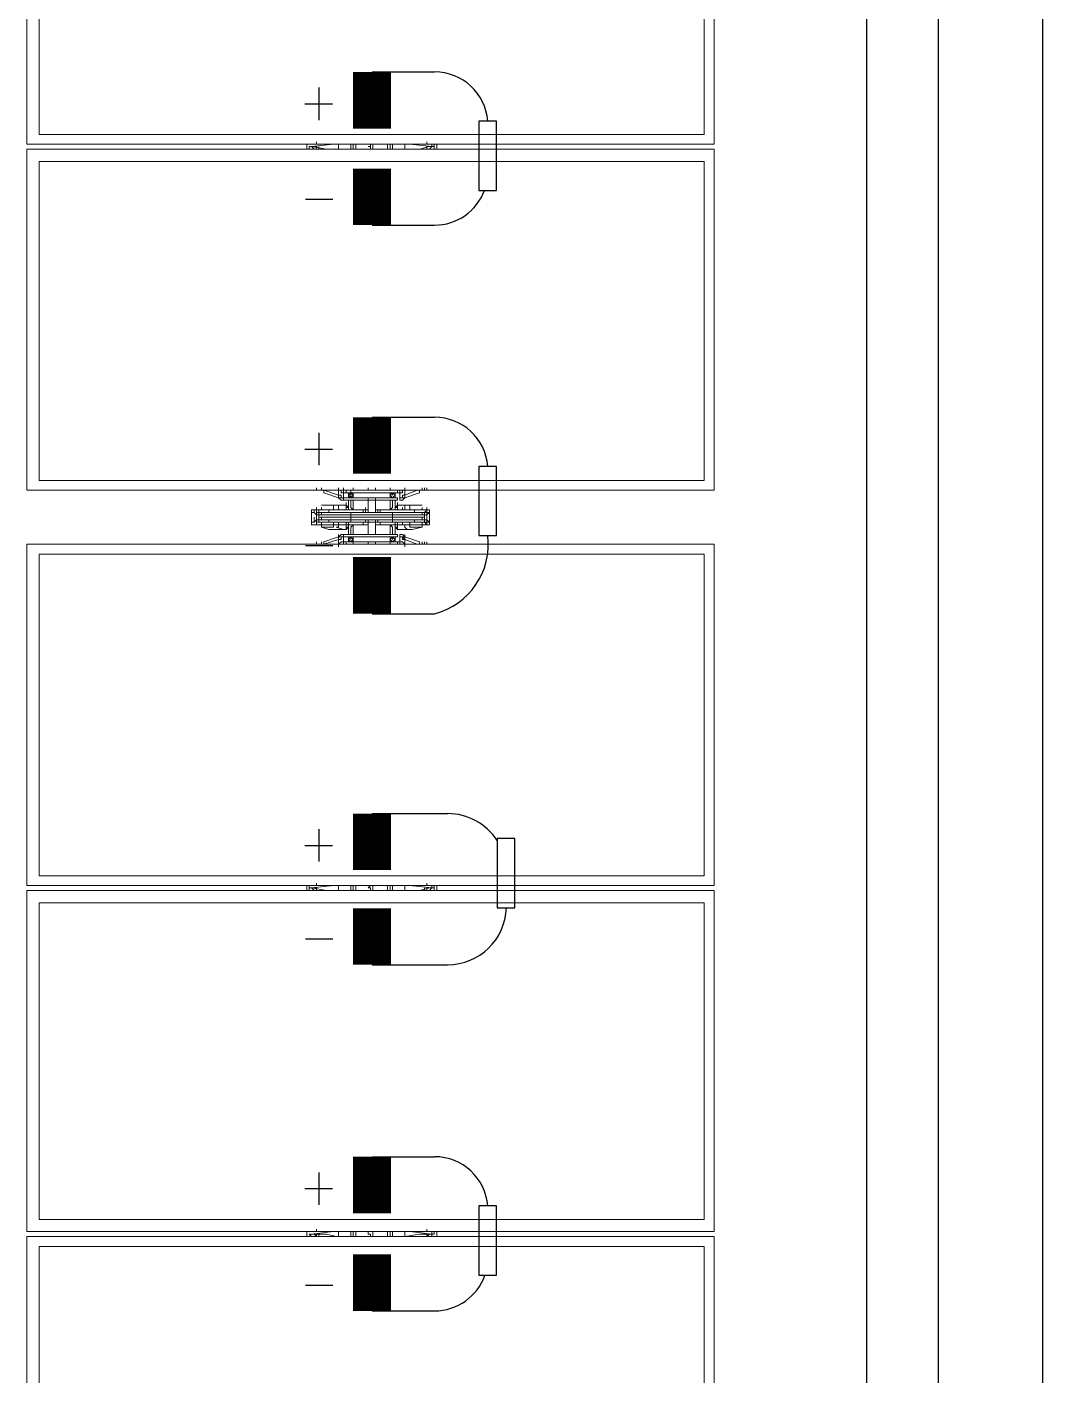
# Model space of a CAD drawing. Header units: feet. Extents: x -5.1 to 70.3, y -33 to 8.
# Drawn here: x 24.056 to 24.986, y -16.597 to -15.363 of the extents above; entities that cross this region are included whole.
import ezdxf
from ezdxf.lldxf.tags import DXFTag

# ---------------------------------------------------------------- set-up
doc = ezdxf.new("R2010")
doc.units = ezdxf.units.FT
doc.header["$MEASUREMENT"] = 0
doc.linetypes.add('HIDDEN', pattern=[0.375, 0.25, -0.125])
for name, color, linetype in [('E-DC HARNESS-NEG', 170, 'DC HARNESS CABLE'), ('E-DC HARNESS-POS', 10, 'DC HARNESS CABLE'), ('E-HARN-COMP', 8, 'Continuous'), ('E-TRNK-CABL-NEG', 170, 'HIDDEN'), ('E-TRUNK-CABLE-POS', 10, 'HIDDEN'), ('PDF5_Geometry', 7, 'Continuous'), ('Polarity-Text', 7, 'Continuous')]:
    doc.layers.add(name, color=color, linetype=linetype)
tags = doc.linetypes.add('DC HARNESS CABLE', pattern='A,0.5,-0.2,["DH",Standard,S=0.1,R=0,X=-0.1,Y=-0.05],-0.2', length=0.9).pattern_tags.tags
tags[6] = DXFTag(74, 10)

msp = doc.modelspace()

# ---------------------------------------------------------------- linework, layer by layer
at = {"layer": 'E-DC HARNESS-NEG', "ltscale": 0.5}
msp.add_lwpolyline([(24.8908, -18.4048), (24.8905, -13.3714), (24.9071, -13.3714)], dxfattribs=at)
at = {"layer": 'E-DC HARNESS-POS', "ltscale": 0.5}
for points in [[(24.8251, -18.2681), (24.8251, -13.2864), (24.9659, -13.2864)], [(24.9856, -26.6629), (24.9863, -13.3068)]]:
    msp.add_lwpolyline(points, dxfattribs=at)
at = {"layer": 'E-HARN-COMP', "const_width": 0.0347}
for points in [[(24.3723, -15.4562), (24.3723, -15.4044)], [(24.3723, -15.5445), (24.3723, -15.4928)], [(24.3723, -15.772), (24.3723, -15.7203)], [(24.3723, -15.9), (24.3723, -15.8482)], [(24.3723, -16.1346), (24.3723, -16.0829)], [(24.3723, -16.2211), (24.3723, -16.1694)], [(24.3723, -16.4486), (24.3723, -16.3968)], [(24.3723, -16.5378), (24.3723, -16.486)]]:
    msp.add_lwpolyline(points, dxfattribs=at)
at = {"layer": 'E-HARN-COMP'}
for points in [[(24.4862, -15.481), (24.4862, -15.4493), (24.4701, -15.4493), (24.4701, -15.481)], [(24.4701, -15.481), (24.4701, -15.5127), (24.4862, -15.5127), (24.4862, -15.481)], [(24.4862, -15.7969), (24.4862, -15.7652), (24.4701, -15.7652), (24.4701, -15.7969)], [(24.4701, -15.7969), (24.4701, -15.8286), (24.4862, -15.8286), (24.4862, -15.7969)], [(24.5028, -16.1375), (24.5028, -16.1058), (24.4867, -16.1058), (24.4867, -16.1375)], [(24.4867, -16.1375), (24.4867, -16.1692), (24.5028, -16.1692), (24.5028, -16.1375)], [(24.4862, -16.4735), (24.4862, -16.4418), (24.4701, -16.4418), (24.4701, -16.4735)], [(24.4701, -16.4735), (24.4701, -16.5052), (24.4862, -16.5052), (24.4862, -16.4735)]]:
    msp.add_lwpolyline(points, dxfattribs=at)
at = {"layer": 'E-TRNK-CABL-NEG', "ltscale": 0.1}
for points in [[(24.3723, -15.5445), (24.4295, -15.5445, 0.313589), (24.4752, -15.5127, 0.313589)], [(24.3723, -15.9), (24.4295, -15.9, 0.376251), (24.4781, -15.8286, 0.318532)], [(24.3723, -16.2211), (24.4414, -16.2211, 0.404462), (24.4952, -16.1692)], [(24.3723, -16.5378), (24.4295, -16.5378, 0.318365), (24.4755, -16.5052, 0.318365)]]:
    msp.add_lwpolyline(points, format="xyb", dxfattribs=at)
at = {"layer": 'E-TRUNK-CABLE-POS', "ltscale": 0.1}
for points in [[(24.3723, -15.4044), (24.4295, -15.4044, -0.391396), (24.4781, -15.4493, -0.391396)], [(24.3723, -15.7203), (24.4295, -15.7203, -0.391396), (24.4781, -15.7652, -0.391396)], [(24.3723, -16.0829), (24.4414, -16.0829, -0.255438), (24.4867, -16.1076, -0.255438)], [(24.3723, -16.3968), (24.4295, -16.3968, -0.391396), (24.4781, -16.4418, -0.391396)]]:
    msp.add_lwpolyline(points, format="xyb", dxfattribs=at)
at = {"layer": 'PDF5_Geometry', "lineweight": 5}
for points in [[(24.0564, -15.1605), (24.6852, -15.1605), (24.6852, -15.4705), (24.0564, -15.4705)], [(24.0676, -15.1695), (24.0676, -15.4615), (24.6762, -15.4615), (24.6762, -15.1695)], [(24.6852, -15.7871), (24.6852, -15.4749), (24.0564, -15.4749), (24.0564, -15.7871)], [(24.3686, -15.4727), (24.3708, -15.4727), (24.3708, -15.4749), (24.3731, -15.4749), (24.3731, -15.4727), (24.3731, -15.4705), (24.3708, -15.4705), (24.3708, -15.4727)], [(24.6762, -15.4862), (24.0676, -15.4862), (24.0676, -15.7781), (24.6762, -15.7781)], [(24.3978, -15.7894), (24.3978, -15.7939), (24.3978, -15.7961), (24.4, -15.7961), (24.4023, -15.7939), (24.4023, -15.7916), (24.4, -15.7916), (24.4, -15.7939), (24.3978, -15.7939), (24.4, -15.7939), (24.4, -15.7916), (24.4, -15.7939), (24.4023, -15.7939), (24.4, -15.7961), (24.3978, -15.7961), (24.3978, -15.7939), (24.3978, -15.7871), (24.3955, -15.7871), (24.3978, -15.7871), (24.3978, -15.7894), (24.4, -15.7894), (24.4, -15.7871), (24.4023, -15.7871), (24.4023, -15.7916), (24.4023, -15.7939), (24.4157, -15.7894), (24.4023, -15.7939), (24.4023, -15.7916), (24.4023, -15.7871), (24.4, -15.7871), (24.4, -15.7894), (24.3978, -15.7894), (24.3955, -15.7894), (24.3955, -15.7871), (24.3484, -15.7871), (24.3461, -15.7871), (24.3484, -15.7871), (24.3484, -15.7894), (24.3461, -15.7894), (24.3461, -15.7871), (24.3461, -15.7849), (24.3461, -15.7871), (24.3461, -15.7894), (24.3484, -15.7894), (24.3484, -15.7871), (24.3955, -15.7871), (24.3955, -15.7894)], [(24.3551, -15.7849), (24.3551, -15.7871)], [(24.3686, -15.7849), (24.3686, -15.7871)], [(24.3686, -15.7849), (24.3686, -15.7871)], [(24.3753, -15.7849), (24.3753, -15.7871)], [(24.3753, -15.7849), (24.3753, -15.7871)], [(24.3888, -15.7849), (24.3888, -15.7871)], [(24.3214, -15.7871), (24.3259, -15.7871), (24.3214, -15.7871), (24.3147, -15.7871)], [(24.3439, -15.7916), (24.3416, -15.7916), (24.3416, -15.7939), (24.3281, -15.7894), (24.3416, -15.7939), (24.3416, -15.7916), (24.3416, -15.7871), (24.3439, -15.7871), (24.3439, -15.7894), (24.3461, -15.7894), (24.3461, -15.7939), (24.3439, -15.7939), (24.3439, -15.7916), (24.3416, -15.7916), (24.3416, -15.7871), (24.3439, -15.7871), (24.3439, -15.7894), (24.3461, -15.7894), (24.3461, -15.7939), (24.3439, -15.7939)], [(24.3416, -15.7916), (24.3416, -15.7939), (24.3439, -15.7939), (24.3439, -15.7916), (24.3439, -15.7939), (24.3416, -15.7939)], [(24.3955, -15.7939), (24.3955, -15.7961), (24.3461, -15.7961), (24.3461, -15.7939), (24.3461, -15.7961), (24.3439, -15.7961), (24.3416, -15.7939), (24.3439, -15.7961), (24.3461, -15.7961), (24.3461, -15.7939), (24.3461, -15.7961), (24.3955, -15.7961)], [(24.3506, -15.7916), (24.3528, -15.7939), (24.3551, -15.7916), (24.3528, -15.7894)], [(24.3528, -15.7894), (24.3551, -15.7894), (24.3551, -15.7916), (24.3528, -15.7939), (24.3506, -15.7939), (24.3506, -15.7894), (24.3551, -15.7894), (24.3551, -15.7916), (24.3551, -15.7894), (24.3528, -15.7894), (24.3506, -15.7894)], [(24.3506, -15.7916), (24.3528, -15.7939), (24.3551, -15.7916), (24.3528, -15.7894)], [(24.3528, -15.7894), (24.3528, -15.7916)], [(24.3551, -15.7916), (24.3528, -15.7939), (24.3551, -15.7939)], [(24.3551, -15.8051), (24.3551, -15.7961)], [(24.3933, -15.7894), (24.3933, -15.7916), (24.391, -15.7939), (24.3888, -15.7939), (24.3888, -15.7916), (24.3888, -15.7894), (24.391, -15.7894)], [(24.3888, -15.7916), (24.391, -15.7939), (24.3933, -15.7916), (24.391, -15.7894)], [(24.3888, -15.7916), (24.391, -15.7939), (24.3933, -15.7916), (24.391, -15.7894)], [(24.3888, -15.7961), (24.3888, -15.8051)], [(24.391, -15.7894), (24.391, -15.7916)], [(24.391, -15.7894), (24.391, -15.7916)], [(24.4023, -15.7916), (24.4023, -15.7939), (24.4, -15.7939), (24.4, -15.7916)], [(24.418, -15.7871), (24.4202, -15.7871)], [(24.4292, -15.7871), (24.4225, -15.7871)], [(24.3214, -15.8028), (24.3214, -15.8051), (24.3214, -15.8073), (24.3214, -15.8051)], [(24.3214, -15.8073), (24.3214, -15.8051)], [(24.3528, -15.8096), (24.3236, -15.8096), (24.3236, -15.8073), (24.3528, -15.8073)], [(24.3416, -15.8051), (24.3371, -15.8051), (24.3371, -15.8006), (24.3259, -15.8006), (24.3326, -15.8006), (24.3484, -15.8006), (24.3461, -15.8006), (24.3484, -15.8006), (24.3484, -15.8051)], [(24.3371, -15.8051), (24.3371, -15.8006), (24.3259, -15.8006), (24.3326, -15.8006), (24.3484, -15.8006), (24.3461, -15.8006), (24.3394, -15.8006), (24.3416, -15.8006), (24.3416, -15.8051), (24.3371, -15.8051), (24.3259, -15.8051), (24.3259, -15.8028), (24.3259, -15.8051)], [(24.3259, -15.8073), (24.3259, -15.8096)], [(24.3326, -15.8051), (24.3326, -15.8073)], [(24.391, -15.8118), (24.3528, -15.8118), (24.3528, -15.8096), (24.391, -15.8096)], [(24.3686, -15.8028), (24.3686, -15.8051)], [(24.3753, -15.8028), (24.3753, -15.8051)], [(24.3753, -15.8028), (24.3753, -15.8051)], [(24.4225, -15.8073), (24.4225, -15.8096), (24.4247, -15.8073), (24.4247, -15.8096), (24.4247, -15.8073), (24.4247, -15.8051), (24.4225, -15.8051), (24.4112, -15.8051), (24.3798, -15.8051), (24.3753, -15.8051), (24.3798, -15.8051), (24.3753, -15.8051), (24.3798, -15.8051), (24.3798, -15.8073), (24.3798, -15.8051), (24.4112, -15.8051), (24.4112, -15.8073), (24.4112, -15.8051), (24.4225, -15.8051), (24.4225, -15.8028), (24.4225, -15.8051), (24.4247, -15.8051), (24.4247, -15.8073), (24.4247, -15.8051), (24.4247, -15.8073), (24.4225, -15.8073), (24.4225, -15.8051), (24.4202, -15.8073), (24.4202, -15.8096), (24.4225, -15.8096), (24.4225, -15.8073), (24.4225, -15.8096), (24.4225, -15.8073), (24.4225, -15.8096), (24.4225, -15.8073), (24.4202, -15.8073), (24.4202, -15.8096), (24.4202, -15.8118), (24.4202, -15.8141), (24.4225, -15.8141), (24.4225, -15.8163), (24.4225, -15.8141), (24.4225, -15.8163), (24.4202, -15.8163), (24.4225, -15.8186), (24.4225, -15.8163), (24.4202, -15.8163), (24.4225, -15.8186), (24.4225, -15.8163), (24.4247, -15.8163), (24.4247, -15.8186), (24.4247, -15.8163), (24.4225, -15.8163), (24.4225, -15.8141), (24.4202, -15.8141), (24.4202, -15.8118), (24.4202, -15.8096), (24.4202, -15.8073), (24.4225, -15.8073), (24.4225, -15.8051), (24.4202, -15.8073)], [(24.4067, -15.8051), (24.4023, -15.8051)], [(24.4112, -15.8051), (24.4112, -15.8073)], [(24.418, -15.8073), (24.418, -15.8096)], [(24.4225, -15.8073), (24.4225, -15.8096)], [(24.3214, -15.8118), (24.3214, -15.8141)], [(24.3236, -15.8118), (24.3236, -15.8141), (24.3214, -15.8141), (24.3236, -15.8141), (24.3236, -15.8118), (24.3259, -15.8118), (24.3259, -15.8141), (24.3259, -15.8118)], [(24.3641, -15.8186), (24.3641, -15.8163), (24.3641, -15.8186), (24.3326, -15.8186), (24.3214, -15.8186), (24.3214, -15.8163), (24.3214, -15.8186), (24.3326, -15.8186)], [(24.3528, -15.8141), (24.391, -15.8141), (24.391, -15.8163), (24.3528, -15.8163), (24.3236, -15.8163), (24.3236, -15.8141), (24.3528, -15.8141), (24.3528, -15.8118), (24.3259, -15.8118), (24.3528, -15.8118)], [(24.3236, -15.8141), (24.3528, -15.8141), (24.3528, -15.8163), (24.3236, -15.8163)], [(24.3259, -15.8186), (24.3259, -15.8208), (24.3371, -15.8208), (24.3371, -15.8186), (24.3259, -15.8186), (24.3371, -15.8186), (24.3371, -15.8208), (24.3259, -15.8208)], [(24.3259, -15.8208), (24.3326, -15.823), (24.3484, -15.823), (24.3461, -15.823), (24.3484, -15.823), (24.3326, -15.823)], [(24.3326, -15.8141), (24.3326, -15.8163)], [(24.3326, -15.8141), (24.3326, -15.8163)], [(24.3371, -15.8186), (24.3416, -15.8186), (24.3484, -15.8186), (24.3484, -15.823), (24.3461, -15.823), (24.3394, -15.8208), (24.3416, -15.8208), (24.3416, -15.8186)], [(24.3506, -15.8208), (24.3484, -15.823)], [(24.391, -15.8163), (24.3528, -15.8163), (24.3528, -15.8141), (24.391, -15.8141)], [(24.3663, -15.8186), (24.3686, -15.8186), (24.3641, -15.8186)], [(24.3663, -15.8141), (24.3663, -15.8163)], [(24.3663, -15.8141), (24.3663, -15.8163)], [(24.3686, -15.8163), (24.3686, -15.8186)], [(24.3798, -15.8186), (24.4112, -15.8186), (24.4225, -15.8186), (24.4225, -15.8163), (24.4202, -15.8163), (24.4225, -15.8163), (24.4225, -15.8186), (24.4112, -15.8186), (24.3798, -15.8186), (24.3798, -15.8163)], [(24.391, -15.8141), (24.391, -15.8118), (24.418, -15.8118), (24.418, -15.8141), (24.418, -15.8118), (24.4202, -15.8118), (24.4202, -15.8141), (24.4202, -15.8118), (24.418, -15.8118), (24.391, -15.8118), (24.391, -15.8141), (24.4202, -15.8141), (24.4202, -15.8163), (24.391, -15.8163), (24.4202, -15.8163), (24.4202, -15.8141)], [(24.3955, -15.823), (24.3933, -15.8208), (24.3955, -15.823), (24.3955, -15.8208), (24.3933, -15.8208)], [(24.4, -15.8186), (24.4023, -15.8186), (24.4023, -15.8208), (24.4045, -15.823), (24.4067, -15.823), (24.4045, -15.823), (24.4023, -15.8208), (24.4023, -15.8186), (24.4, -15.8186), (24.3955, -15.8186)], [(24.418, -15.8208), (24.409, -15.823), (24.3955, -15.823), (24.409, -15.823)], [(24.4023, -15.8186), (24.4067, -15.8186), (24.418, -15.8186), (24.418, -15.8208), (24.4067, -15.8208), (24.4067, -15.8186)], [(24.418, -15.8208), (24.4067, -15.8208), (24.4067, -15.8186), (24.418, -15.8186)], [(24.4112, -15.8141), (24.4112, -15.8163)], [(24.4112, -15.8141), (24.4112, -15.8163)], [(24.418, -15.8163), (24.418, -15.8186)], [(24.4247, -15.8186), (24.4225, -15.8186)], [(24.3461, -15.8343), (24.3484, -15.8343), (24.3484, -15.8365), (24.3955, -15.8365), (24.3955, -15.8343), (24.3978, -15.8343), (24.3955, -15.8343), (24.3955, -15.8365), (24.3484, -15.8365), (24.3461, -15.8365), (24.3461, -15.8343), (24.3439, -15.8343), (24.3416, -15.8365), (24.3416, -15.832), (24.3416, -15.8298), (24.3281, -15.8343), (24.3416, -15.8298), (24.3416, -15.832), (24.3439, -15.832), (24.3439, -15.8298), (24.3461, -15.8298), (24.3461, -15.8343), (24.3484, -15.8343), (24.3484, -15.8365), (24.3461, -15.8365), (24.3461, -15.8343), (24.3439, -15.8343), (24.3416, -15.8365), (24.3416, -15.832), (24.3439, -15.832), (24.3439, -15.8298), (24.3461, -15.8298)], [(24.3371, -15.823), (24.3394, -15.823)], [(24.3461, -15.8298), (24.3461, -15.8275), (24.3439, -15.8275), (24.3416, -15.8298), (24.3416, -15.8275), (24.3416, -15.8298), (24.3439, -15.8298), (24.3416, -15.8298), (24.3439, -15.8275), (24.3461, -15.8275), (24.3461, -15.8298), (24.3461, -15.8275), (24.3955, -15.8275), (24.3955, -15.8298), (24.3955, -15.8275), (24.3461, -15.8275)], [(24.3551, -15.832), (24.3528, -15.8343), (24.3506, -15.8343), (24.3506, -15.832), (24.3506, -15.8298), (24.3528, -15.8298)], [(24.3506, -15.832), (24.3528, -15.8343), (24.3551, -15.832), (24.3528, -15.8298)], [(24.3506, -15.832), (24.3528, -15.8343), (24.3551, -15.832), (24.3528, -15.8298)], [(24.3528, -15.8298), (24.3528, -15.832)], [(24.3686, -15.8343), (24.3686, -15.8365)], [(24.3686, -15.8343), (24.3686, -15.8365)], [(24.3753, -15.8343), (24.3753, -15.8365)], [(24.3753, -15.8343), (24.3753, -15.8365)], [(24.3888, -15.832), (24.391, -15.8343), (24.3933, -15.832), (24.391, -15.8298)], [(24.391, -15.8298), (24.3933, -15.8298), (24.391, -15.8298), (24.3888, -15.8298)], [(24.3888, -15.832), (24.391, -15.8343), (24.3933, -15.832), (24.391, -15.8298)], [(24.3888, -15.8343), (24.3888, -15.832)], [(24.3933, -15.8298), (24.3933, -15.832), (24.3933, -15.8343), (24.391, -15.8343), (24.3933, -15.832)], [(24.3978, -15.8298), (24.3978, -15.8275), (24.4, -15.8275), (24.4023, -15.8298), (24.4, -15.8275), (24.3978, -15.8275)], [(24.4, -15.8298), (24.4, -15.832), (24.4023, -15.832), (24.4023, -15.8298), (24.4157, -15.8343), (24.4023, -15.8298), (24.4023, -15.832), (24.4023, -15.8365), (24.4, -15.8343), (24.3978, -15.8343), (24.3978, -15.8298), (24.4, -15.8298), (24.4023, -15.832), (24.4023, -15.8365), (24.4, -15.8343), (24.3978, -15.8343), (24.3978, -15.8298)], [(24.4023, -15.8275), (24.4023, -15.8298), (24.4, -15.8298), (24.4023, -15.8298)], [(24.6852, -15.8365), (24.6852, -16.1487), (24.0564, -16.1487), (24.0564, -15.8365)], [(24.6762, -15.8455), (24.0676, -15.8455), (24.0676, -16.1397), (24.6762, -16.1397)], [(24.3259, -15.8365), (24.3214, -15.8365), (24.3147, -15.8365), (24.3214, -15.8365)], [(24.3955, -15.8365), (24.3978, -15.8365)], [(24.4202, -15.8365), (24.418, -15.8365)], [(24.4292, -15.8365), (24.4225, -15.8365)], [(24.0564, -16.1532), (24.0564, -16.4653), (24.6852, -16.4653), (24.6852, -16.1532)], [(24.3686, -16.1509), (24.3708, -16.1509), (24.3708, -16.1532), (24.3731, -16.1532), (24.3731, -16.1509), (24.3731, -16.1487), (24.3708, -16.1487)], [(24.6762, -16.1644), (24.0676, -16.1644), (24.0676, -16.4541), (24.6762, -16.4541)], [(24.0564, -16.4698), (24.6852, -16.4698), (24.6852, -16.7798), (24.0564, -16.7798)], [(24.3147, -16.4676), (24.3169, -16.4676)], [(24.3686, -16.4676), (24.3708, -16.4676), (24.3708, -16.4698), (24.3731, -16.4698), (24.3731, -16.4676), (24.3731, -16.4653), (24.3708, -16.4653), (24.3686, -16.4653)], [(24.0676, -16.4788), (24.0676, -16.7708), (24.6762, -16.7708), (24.6762, -16.4788)]]:
    msp.add_lwpolyline(points, close=True, dxfattribs=at)
for points in [[(24.3124, -15.4705), (24.3124, -15.4749)], [(24.3214, -15.4727), (24.3169, -15.4727), (24.3147, -15.4727), (24.3169, -15.4727), (24.3192, -15.4749), (24.3214, -15.4749), (24.3236, -15.4749)], [(24.3416, -15.4727), (24.3416, -15.4749), (24.3304, -15.4749), (24.3169, -15.4727)], [(24.3528, -15.4727), (24.3528, -15.4749), (24.3416, -15.4749)], [(24.3528, -15.4705), (24.3528, -15.4749)], [(24.3551, -15.4705), (24.3551, -15.4749), (24.3551, -15.4727)], [(24.3551, -15.4749), (24.3573, -15.4749), (24.3573, -15.4705)], [(24.3865, -15.4705), (24.3865, -15.4749), (24.3888, -15.4749)], [(24.3888, -15.4705), (24.3888, -15.4749), (24.3888, -15.4727)], [(24.391, -15.4727), (24.391, -15.4749), (24.4023, -15.4749), (24.4157, -15.4749), (24.4247, -15.4727), (24.427, -15.4727), (24.427, -15.4705)], [(24.391, -15.4749), (24.391, -15.4705)], [(24.4202, -15.4749), (24.4225, -15.4749), (24.4247, -15.4749), (24.427, -15.4727), (24.4292, -15.4727), (24.4292, -15.4705)], [(24.4225, -15.4727), (24.427, -15.4727), (24.4292, -15.4727)], [(24.4314, -15.4705), (24.4314, -15.4749)], [(24.0676, -15.7781), (24.6762, -15.7781)], [(24.0564, -15.7871), (24.6852, -15.7871)], [(24.3214, -15.7871), (24.3214, -15.7871)], [(24.3259, -15.7871), (24.3259, -15.7871)], [(24.3259, -15.7871), (24.3259, -15.7871)], [(24.3461, -15.7939), (24.3461, -15.7939)], [(24.3461, -15.7961), (24.3461, -15.7961)], [(24.3461, -15.7961), (24.3461, -15.7961)], [(24.3528, -15.7939), (24.3551, -15.7939), (24.3551, -15.7916), (24.3551, -15.7894), (24.3528, -15.7894), (24.3506, -15.7894), (24.3506, -15.7916), (24.3506, -15.7939), (24.3528, -15.7939), (24.3506, -15.7939), (24.3506, -15.7916), (24.3506, -15.7939), (24.3528, -15.7939), (24.3528, -15.7916), (24.3528, -15.7894), (24.3528, -15.7916), (24.3528, -15.7894), (24.3528, -15.7916), (24.3528, -15.7894), (24.3528, -15.7916), (24.3528, -15.7894), (24.3528, -15.7916), (24.3528, -15.7894), (24.3528, -15.7871)], [(24.3506, -15.7894), (24.3506, -15.7894)], [(24.3506, -15.7916), (24.3506, -15.7894), (24.3506, -15.7916)], [(24.3506, -15.7894), (24.3506, -15.7894)], [(24.3506, -15.7916), (24.3506, -15.7916)], [(24.3506, -15.7916), (24.3506, -15.7916)], [(24.3506, -15.7939), (24.3506, -15.7939)], [(24.3506, -15.7939), (24.3506, -15.7939)], [(24.3528, -15.8051), (24.3506, -15.8051), (24.3506, -15.8028), (24.3506, -15.8051), (24.3506, -15.7961)], [(24.3528, -15.7916), (24.3528, -15.7894)], [(24.3528, -15.7916), (24.3528, -15.7894)], [(24.3528, -15.7916), (24.3528, -15.7894)], [(24.3528, -15.7916), (24.3528, -15.7894)], [(24.3528, -15.7916), (24.3528, -15.7894)], [(24.3528, -15.7916), (24.3528, -15.7894)], [(24.3528, -15.7894), (24.3528, -15.7894)], [(24.3528, -15.7894), (24.3528, -15.7894)], [(24.3528, -15.7916), (24.3528, -15.7894)], [(24.3528, -15.7939), (24.3528, -15.7939)], [(24.3528, -15.7939), (24.3528, -15.7939)], [(24.3528, -15.7961), (24.3528, -15.8028), (24.3551, -15.8051)], [(24.3551, -15.7894), (24.3551, -15.7894)], [(24.3551, -15.7894), (24.3551, -15.7894)], [(24.3551, -15.7916), (24.3551, -15.7916)], [(24.3551, -15.7916), (24.3551, -15.7916)], [(24.3551, -15.7939), (24.3551, -15.7939)], [(24.3551, -15.7939), (24.3551, -15.7939)], [(24.3753, -15.7939), (24.3753, -15.7961), (24.3753, -15.8073), (24.3753, -15.7961), (24.3686, -15.7961), (24.3686, -15.8073), (24.3686, -15.7961), (24.3686, -15.7939), (24.3686, -15.7961), (24.3753, -15.7961)], [(24.3888, -15.7894), (24.391, -15.7894), (24.3888, -15.7894), (24.3888, -15.7916), (24.3888, -15.7939), (24.391, -15.7939), (24.3933, -15.7939), (24.3933, -15.7916), (24.391, -15.7939), (24.3888, -15.7939)], [(24.3888, -15.7894), (24.3888, -15.7894)], [(24.3933, -15.7894), (24.3933, -15.7916), (24.3933, -15.7939), (24.391, -15.7939), (24.3888, -15.7939), (24.3888, -15.7894), (24.3888, -15.7916), (24.3888, -15.7894)], [(24.391, -15.7894), (24.3888, -15.7894)], [(24.3888, -15.7894), (24.3888, -15.7894)], [(24.3888, -15.7916), (24.3888, -15.7916)], [(24.3888, -15.7916), (24.3888, -15.7939)], [(24.3888, -15.7916), (24.3888, -15.7916)], [(24.3888, -15.7939), (24.3888, -15.7939)], [(24.3888, -15.7939), (24.3888, -15.7939)], [(24.3888, -15.8051), (24.391, -15.8028), (24.391, -15.7961)], [(24.391, -15.7916), (24.391, -15.7894)], [(24.391, -15.7916), (24.391, -15.7894)], [(24.391, -15.7916), (24.391, -15.7894)], [(24.391, -15.7916), (24.391, -15.7894)], [(24.391, -15.7894), (24.391, -15.7894)], [(24.3933, -15.7894), (24.391, -15.7894)], [(24.391, -15.7916), (24.391, -15.7894)], [(24.391, -15.7916), (24.391, -15.7894)], [(24.391, -15.7916), (24.391, -15.7894)], [(24.391, -15.7916), (24.391, -15.7894)], [(24.391, -15.7916), (24.391, -15.7894)], [(24.391, -15.7916), (24.391, -15.7894)], [(24.391, -15.7916), (24.391, -15.7894)], [(24.391, -15.7916), (24.391, -15.7894)], [(24.391, -15.7916), (24.391, -15.7894)], [(24.3933, -15.7894), (24.391, -15.7894)], [(24.391, -15.7894), (24.391, -15.7894)], [(24.3933, -15.7894), (24.391, -15.7894)], [(24.391, -15.7916), (24.391, -15.7894)], [(24.391, -15.7939), (24.391, -15.7939)], [(24.391, -15.7939), (24.391, -15.7939)], [(24.3933, -15.7916), (24.3933, -15.7894)], [(24.3933, -15.7894), (24.3933, -15.7894)], [(24.3933, -15.7916), (24.3933, -15.7894)], [(24.3933, -15.7894), (24.3933, -15.7894)], [(24.3933, -15.7916), (24.3933, -15.7894)], [(24.3933, -15.7916), (24.3933, -15.7916)], [(24.3933, -15.7916), (24.3933, -15.7916)], [(24.3933, -15.7939), (24.3933, -15.7939)], [(24.3933, -15.7939), (24.3933, -15.7939)], [(24.3933, -15.8051), (24.3933, -15.8028), (24.3955, -15.8006), (24.3933, -15.8028), (24.3933, -15.8051), (24.3933, -15.7961)], [(24.3955, -15.7939), (24.3955, -15.7939)], [(24.3955, -15.7939), (24.3955, -15.7939)], [(24.3955, -15.7961), (24.3955, -15.7961)], [(24.3955, -15.7961), (24.3955, -15.7961)], [(24.418, -15.7871), (24.418, -15.7871)], [(24.418, -15.7871), (24.418, -15.7871)], [(24.4225, -15.7871), (24.4225, -15.7871)], [(24.4225, -15.7871), (24.4225, -15.7871)], [(24.3192, -15.8141), (24.3192, -15.8163), (24.3169, -15.8163), (24.3169, -15.8186), (24.3214, -15.8186), (24.3214, -15.8163), (24.3236, -15.8163), (24.3236, -15.8141), (24.3236, -15.8118), (24.3236, -15.8096), (24.3236, -15.8073), (24.3236, -15.8051), (24.3236, -15.8073), (24.3236, -15.8096), (24.3214, -15.8096), (24.3214, -15.8118), (24.3214, -15.8141), (24.3214, -15.8118), (24.3214, -15.8141), (24.3192, -15.8163), (24.3192, -15.8141), (24.3192, -15.8118), (24.3192, -15.8141), (24.3192, -15.8163), (24.3169, -15.8163), (24.3169, -15.8141), (24.3169, -15.8073), (24.3169, -15.8051), (24.3214, -15.8051), (24.3326, -15.8051), (24.3326, -15.8073), (24.3326, -15.8051), (24.3641, -15.8051), (24.3641, -15.8073), (24.3641, -15.8051), (24.3663, -15.8051), (24.3663, -15.8028), (24.3663, -15.8051), (24.3686, -15.8051), (24.3641, -15.8051), (24.3663, -15.8051), (24.3663, -15.8028)], [(24.3663, -15.8051), (24.3686, -15.8051), (24.3686, -15.8028), (24.3686, -15.8051), (24.3641, -15.8051), (24.3326, -15.8051), (24.3214, -15.8051), (24.3169, -15.8051), (24.3169, -15.8073), (24.3169, -15.8051)], [(24.3169, -15.8073), (24.3192, -15.8073), (24.3192, -15.8051), (24.3192, -15.8073), (24.3214, -15.8096), (24.3214, -15.8073), (24.3214, -15.8096), (24.3214, -15.8073), (24.3214, -15.8051), (24.3214, -15.8073), (24.3214, -15.8051), (24.3214, -15.8073), (24.3214, -15.8096), (24.3236, -15.8096), (24.3236, -15.8073), (24.3214, -15.8073), (24.3214, -15.8096), (24.3214, -15.8073), (24.3214, -15.8096), (24.3192, -15.8073), (24.3192, -15.8051), (24.3192, -15.8073), (24.3169, -15.8073), (24.3169, -15.8141), (24.3169, -15.8163), (24.3169, -15.8186), (24.3214, -15.8186), (24.3214, -15.8163), (24.3236, -15.8163), (24.3236, -15.8141), (24.3236, -15.8118), (24.3236, -15.8096), (24.3236, -15.8073), (24.3214, -15.8073), (24.3214, -15.8096)], [(24.3214, -15.8073), (24.3214, -15.8073)], [(24.3214, -15.8073), (24.3214, -15.8073)], [(24.4225, -15.8096), (24.4225, -15.8073), (24.4225, -15.8096), (24.4202, -15.8096), (24.4202, -15.8073), (24.391, -15.8073), (24.4202, -15.8073), (24.4202, -15.8096), (24.391, -15.8096), (24.391, -15.8073), (24.3528, -15.8073), (24.391, -15.8073), (24.391, -15.8096), (24.3528, -15.8096), (24.3528, -15.8073), (24.3236, -15.8073), (24.3236, -15.8096), (24.3528, -15.8096), (24.3528, -15.8118), (24.391, -15.8118), (24.391, -15.8096), (24.4202, -15.8096), (24.4202, -15.8073), (24.4225, -15.8073), (24.4225, -15.8051), (24.4225, -15.8073), (24.4247, -15.8073), (24.4247, -15.8051), (24.4247, -15.8073), (24.4247, -15.8096), (24.4247, -15.8073), (24.4225, -15.8096), (24.4225, -15.8118), (24.4225, -15.8141), (24.4225, -15.8163), (24.4225, -15.8141), (24.4225, -15.8118), (24.4225, -15.8141), (24.4225, -15.8118), (24.4225, -15.8141), (24.4225, -15.8118), (24.4225, -15.8141), (24.4247, -15.8163), (24.4247, -15.8141), (24.4247, -15.8163), (24.4247, -15.8141), (24.4247, -15.8163), (24.4247, -15.8141), (24.4247, -15.8163), (24.4247, -15.8096), (24.4247, -15.8163), (24.4225, -15.8141)], [(24.3259, -15.8028), (24.3259, -15.8028)], [(24.3259, -15.8051), (24.3259, -15.8028)], [(24.3484, -15.8006), (24.3349, -15.8006), (24.3484, -15.8006), (24.3506, -15.8028), (24.3506, -15.8006), (24.3506, -15.8028), (24.3484, -15.8006), (24.3506, -15.8028), (24.3484, -15.8028), (24.3506, -15.8028), (24.3484, -15.8006), (24.3506, -15.8028), (24.3506, -15.8006), (24.3506, -15.8028), (24.3506, -15.8051)], [(24.3349, -15.8006), (24.3349, -15.8006)], [(24.3349, -15.8006), (24.3349, -15.8006)], [(24.3371, -15.8006), (24.3394, -15.8006)], [(24.3371, -15.8006), (24.3394, -15.8006)], [(24.3416, -15.8051), (24.3416, -15.8006), (24.3394, -15.8006)], [(24.3394, -15.8006), (24.3461, -15.8006)], [(24.3484, -15.8051), (24.3416, -15.8051)], [(24.3484, -15.8051), (24.3484, -15.8006), (24.3461, -15.8006)], [(24.3506, -15.8028), (24.3484, -15.8006), (24.3484, -15.7983)], [(24.3686, -15.8051), (24.3686, -15.8028)], [(24.3686, -15.8051), (24.3686, -15.8028)], [(24.3753, -15.8051), (24.3753, -15.8028)], [(24.3753, -15.8051), (24.3753, -15.8028)], [(24.3753, -15.8051), (24.3753, -15.8028)], [(24.3753, -15.8051), (24.3753, -15.8028)], [(24.3753, -15.8051), (24.3753, -15.8028)], [(24.391, -15.8051), (24.3933, -15.8051), (24.3933, -15.8028), (24.3955, -15.8028), (24.3933, -15.8028), (24.3955, -15.8006), (24.3933, -15.8028), (24.3955, -15.8006), (24.3955, -15.7983)], [(24.3933, -15.8006), (24.3933, -15.8028), (24.3933, -15.8006), (24.3933, -15.8028), (24.3955, -15.8006), (24.409, -15.8006), (24.3955, -15.8006), (24.418, -15.8006), (24.4067, -15.8006), (24.4067, -15.8051), (24.418, -15.8051), (24.418, -15.8028), (24.418, -15.8051), (24.4067, -15.8051), (24.4067, -15.8006), (24.4045, -15.8006), (24.4023, -15.8006), (24.4023, -15.8051), (24.4, -15.8051), (24.3955, -15.8051), (24.3955, -15.8006), (24.4045, -15.8006), (24.3955, -15.8006), (24.3955, -15.8051), (24.4, -15.8051), (24.4023, -15.8051), (24.4023, -15.8006), (24.4045, -15.8006), (24.4067, -15.8006), (24.418, -15.8006), (24.3955, -15.8006), (24.3978, -15.8006), (24.3955, -15.8006)], [(24.409, -15.8006), (24.409, -15.8006)], [(24.418, -15.8028), (24.418, -15.8028)], [(24.418, -15.8051), (24.418, -15.8028)], [(24.3192, -15.8141), (24.3192, -15.8163), (24.3214, -15.8141), (24.3214, -15.8163), (24.3214, -15.8186), (24.3214, -15.8163), (24.3214, -15.8141), (24.3214, -15.8118)], [(24.3214, -15.8163), (24.3214, -15.8141), (24.3214, -15.8163)], [(24.3214, -15.8163), (24.3214, -15.8141), (24.3214, -15.8163)], [(24.3259, -15.8186), (24.3259, -15.8163)], [(24.3506, -15.8163), (24.3506, -15.8186), (24.3506, -15.8208), (24.3484, -15.8208), (24.3484, -15.823), (24.3349, -15.823), (24.3484, -15.823), (24.3484, -15.8208), (24.3506, -15.8208), (24.3506, -15.8186), (24.3506, -15.8275)], [(24.3416, -15.8186), (24.3416, -15.8208), (24.3394, -15.8208)], [(24.3416, -15.8186), (24.3484, -15.8186), (24.3484, -15.823), (24.3461, -15.823), (24.3394, -15.8208)], [(24.3506, -15.8208), (24.3484, -15.823), (24.3506, -15.8208), (24.3506, -15.8186), (24.3506, -15.8208), (24.3484, -15.823), (24.3506, -15.8208), (24.3506, -15.8186), (24.3528, -15.8186)], [(24.3528, -15.8275), (24.3528, -15.8208), (24.3551, -15.8186), (24.3551, -15.8275), (24.3551, -15.8186)], [(24.3686, -15.8186), (24.3641, -15.8186)], [(24.3663, -15.8186), (24.3641, -15.8186)], [(24.3686, -15.8186), (24.3663, -15.8186)], [(24.3753, -15.8163), (24.3753, -15.8275), (24.3686, -15.8275), (24.3686, -15.8163), (24.3686, -15.8186), (24.3686, -15.8163), (24.3686, -15.8275), (24.3753, -15.8275), (24.3753, -15.8163), (24.3753, -15.8186), (24.3798, -15.8186), (24.3753, -15.8186), (24.3753, -15.8163), (24.3753, -15.8141), (24.3753, -15.8163), (24.3753, -15.8141), (24.3753, -15.8163), (24.3753, -15.8186), (24.3753, -15.8163), (24.3753, -15.8186), (24.3798, -15.8186), (24.3753, -15.8186)], [(24.3686, -15.8186), (24.3686, -15.8163)], [(24.3686, -15.8186), (24.3686, -15.8163)], [(24.3888, -15.8186), (24.3888, -15.8275), (24.3888, -15.8186), (24.391, -15.8208), (24.391, -15.8275)], [(24.391, -15.8186), (24.3933, -15.8186), (24.3933, -15.8163)], [(24.3933, -15.8275), (24.3933, -15.8186), (24.3933, -15.8208), (24.3933, -15.8186), (24.3933, -15.8208), (24.3933, -15.8186), (24.3933, -15.8208), (24.3955, -15.823), (24.409, -15.823), (24.3955, -15.823), (24.3978, -15.823), (24.4045, -15.823), (24.3978, -15.823), (24.3955, -15.823), (24.3955, -15.8186), (24.3955, -15.823), (24.3978, -15.823), (24.3955, -15.823), (24.3933, -15.8208), (24.3955, -15.8208)], [(24.3933, -15.8186), (24.3933, -15.8208), (24.3955, -15.823)], [(24.418, -15.8208), (24.418, -15.8208)], [(24.3349, -15.823), (24.3349, -15.823)], [(24.3349, -15.823), (24.3349, -15.823)], [(24.3461, -15.8275), (24.3461, -15.8275)], [(24.3461, -15.8275), (24.3461, -15.8275)], [(24.3461, -15.8298), (24.3461, -15.8298)], [(24.3461, -15.8298), (24.3461, -15.8298)], [(24.3506, -15.8298), (24.3506, -15.8298)], [(24.3551, -15.8343), (24.3528, -15.8343), (24.3506, -15.8343), (24.3506, -15.832), (24.3506, -15.8298), (24.3506, -15.832), (24.3506, -15.8298), (24.3506, -15.832), (24.3506, -15.8298), (24.3528, -15.8298), (24.3551, -15.832), (24.3551, -15.8298), (24.3551, -15.832), (24.3551, -15.8343), (24.3551, -15.8365), (24.3551, -15.8343), (24.3551, -15.832), (24.3551, -15.8298), (24.3528, -15.8298), (24.3506, -15.8298), (24.3528, -15.8298), (24.3551, -15.8298)], [(24.3506, -15.8298), (24.3506, -15.8298)], [(24.3551, -15.8343), (24.3528, -15.8343), (24.3506, -15.8343), (24.3506, -15.832), (24.3506, -15.8343), (24.3528, -15.8343), (24.3551, -15.832)], [(24.3506, -15.832), (24.3506, -15.832)], [(24.3506, -15.832), (24.3506, -15.832)], [(24.3506, -15.8343), (24.3506, -15.8343)], [(24.3506, -15.8343), (24.3506, -15.8343)], [(24.3528, -15.832), (24.3528, -15.8298)], [(24.3528, -15.832), (24.3528, -15.8298)], [(24.3528, -15.832), (24.3528, -15.8298)], [(24.3528, -15.832), (24.3528, -15.8298)], [(24.3528, -15.832), (24.3528, -15.8298)], [(24.3528, -15.832), (24.3528, -15.8298)], [(24.3528, -15.8298), (24.3528, -15.8298)], [(24.3528, -15.832), (24.3528, -15.8298)], [(24.3528, -15.832), (24.3528, -15.8298)], [(24.3528, -15.832), (24.3528, -15.8298)], [(24.3528, -15.832), (24.3528, -15.8298)], [(24.3528, -15.832), (24.3528, -15.8298)], [(24.3528, -15.832), (24.3528, -15.8298)], [(24.3528, -15.832), (24.3528, -15.8298)], [(24.3528, -15.832), (24.3528, -15.8298)], [(24.3528, -15.832), (24.3528, -15.8298)], [(24.3528, -15.8298), (24.3528, -15.8298)], [(24.3528, -15.832), (24.3528, -15.8298)], [(24.3528, -15.8343), (24.3528, -15.8343)], [(24.3528, -15.8343), (24.3528, -15.8343)], [(24.3551, -15.8298), (24.3551, -15.8298)], [(24.3551, -15.8298), (24.3551, -15.8298)], [(24.3551, -15.832), (24.3551, -15.832)], [(24.3551, -15.832), (24.3551, -15.832)], [(24.3551, -15.8343), (24.3551, -15.8343)], [(24.3551, -15.8343), (24.3551, -15.8343)], [(24.3888, -15.8298), (24.3888, -15.8298)], [(24.3933, -15.8298), (24.3933, -15.832), (24.391, -15.8343), (24.3888, -15.8343), (24.3888, -15.8365), (24.3888, -15.8343), (24.391, -15.8343), (24.3888, -15.8343), (24.3888, -15.832), (24.3888, -15.8298), (24.391, -15.8298), (24.3933, -15.832), (24.3933, -15.8343), (24.391, -15.8343), (24.3888, -15.8343), (24.3888, -15.832), (24.3888, -15.8298), (24.3888, -15.832), (24.3888, -15.8298), (24.3888, -15.832), (24.3888, -15.8298), (24.391, -15.8298)], [(24.3888, -15.8298), (24.3888, -15.8298)], [(24.3888, -15.832), (24.3888, -15.832)], [(24.3888, -15.832), (24.3888, -15.832)], [(24.3888, -15.8343), (24.3888, -15.8343)], [(24.3888, -15.8343), (24.3888, -15.8343)], [(24.391, -15.832), (24.391, -15.8298)], [(24.391, -15.832), (24.391, -15.8298)], [(24.391, -15.832), (24.391, -15.8298)], [(24.391, -15.832), (24.391, -15.8298)], [(24.391, -15.832), (24.391, -15.8298)], [(24.391, -15.832), (24.391, -15.8298)], [(24.391, -15.832), (24.391, -15.8298)], [(24.391, -15.832), (24.391, -15.8298)], [(24.391, -15.8298), (24.391, -15.8298)], [(24.391, -15.832), (24.391, -15.8298)], [(24.391, -15.832), (24.391, -15.8298)], [(24.391, -15.832), (24.391, -15.8298)], [(24.391, -15.832), (24.391, -15.8298)], [(24.391, -15.832), (24.391, -15.8298)], [(24.391, -15.832), (24.391, -15.8298)], [(24.391, -15.832), (24.391, -15.8298)], [(24.391, -15.832), (24.391, -15.8298)], [(24.391, -15.832), (24.391, -15.8298)], [(24.391, -15.8298), (24.3933, -15.832)], [(24.391, -15.8298), (24.391, -15.8298)], [(24.391, -15.832), (24.391, -15.8298)], [(24.391, -15.8343), (24.391, -15.8343)], [(24.391, -15.8343), (24.391, -15.8343)], [(24.3933, -15.8298), (24.3933, -15.8298)], [(24.3933, -15.8298), (24.3933, -15.8298)], [(24.3933, -15.832), (24.3933, -15.832)], [(24.3933, -15.832), (24.3933, -15.832)], [(24.3933, -15.8343), (24.3933, -15.8343)], [(24.3933, -15.8343), (24.3933, -15.8343)], [(24.3955, -15.8275), (24.3955, -15.8275)], [(24.3955, -15.8275), (24.3955, -15.8275)], [(24.3955, -15.8298), (24.3955, -15.8298)], [(24.3955, -15.8298), (24.3955, -15.8298)], [(24.3978, -15.8365), (24.3978, -15.8343), (24.3978, -15.8365)], [(24.3978, -15.8365), (24.3978, -15.8343), (24.3978, -15.8365)], [(24.409, -15.823), (24.409, -15.823)], [(24.409, -15.823), (24.409, -15.823)], [(24.6852, -15.8365), (24.0564, -15.8365)], [(24.6762, -15.8455), (24.0676, -15.8455)], [(24.3259, -15.8365), (24.3259, -15.8365)], [(24.3259, -15.8365), (24.3259, -15.8365)], [(24.418, -15.8365), (24.418, -15.8365)], [(24.418, -15.8365), (24.418, -15.8365)], [(24.4225, -15.8365), (24.4225, -15.8365)], [(24.4225, -15.8365), (24.4225, -15.8365)], [(24.3124, -16.1487), (24.3124, -16.1532)], [(24.3147, -16.1487), (24.3147, -16.1509), (24.3169, -16.1509), (24.3192, -16.1532), (24.3214, -16.1532), (24.3236, -16.1532)], [(24.3214, -16.1509), (24.3169, -16.1509), (24.3147, -16.1509)], [(24.3416, -16.1509), (24.3416, -16.1532), (24.3304, -16.1532), (24.3169, -16.1509)], [(24.3528, -16.1509), (24.3528, -16.1532), (24.3416, -16.1532)], [(24.3528, -16.1487), (24.3528, -16.1532)], [(24.3551, -16.1487), (24.3551, -16.1532), (24.3551, -16.1509)], [(24.3551, -16.1532), (24.3573, -16.1532), (24.3573, -16.1487)], [(24.3865, -16.1487), (24.3865, -16.1532), (24.3888, -16.1532)], [(24.3888, -16.1487), (24.3888, -16.1532), (24.3888, -16.1509)], [(24.391, -16.1509), (24.391, -16.1532), (24.4023, -16.1532), (24.4157, -16.1532), (24.4247, -16.1509), (24.427, -16.1509), (24.427, -16.1487)], [(24.391, -16.1532), (24.391, -16.1487)], [(24.4202, -16.1532), (24.4225, -16.1532), (24.4247, -16.1532), (24.427, -16.1509), (24.4292, -16.1509), (24.4292, -16.1487)], [(24.4225, -16.1509), (24.427, -16.1509), (24.4292, -16.1509)], [(24.4314, -16.1487), (24.4314, -16.1532)], [(24.3124, -16.4653), (24.3124, -16.4698)], [(24.3214, -16.4653), (24.3169, -16.4653)], [(24.3416, -16.4676), (24.3416, -16.4698), (24.3394, -16.4698), (24.3304, -16.4676), (24.3169, -16.4676), (24.3192, -16.4676), (24.3214, -16.4698), (24.3236, -16.4698)], [(24.3528, -16.4676), (24.3528, -16.4698), (24.3416, -16.4698)], [(24.3528, -16.4653), (24.3528, -16.4698)], [(24.3551, -16.4653), (24.3551, -16.4698), (24.3551, -16.4676)], [(24.3551, -16.4698), (24.3573, -16.4698), (24.3573, -16.4653)], [(24.3865, -16.4653), (24.3865, -16.4698), (24.3888, -16.4698), (24.3888, -16.4653)], [(24.391, -16.4698), (24.391, -16.4653)], [(24.427, -16.4676), (24.4157, -16.4676), (24.4023, -16.4698), (24.391, -16.4698), (24.391, -16.4676)], [(24.4202, -16.4698), (24.4225, -16.4698), (24.4247, -16.4676), (24.4292, -16.4676), (24.427, -16.4676), (24.427, -16.4653), (24.4225, -16.4653)], [(24.4292, -16.4676), (24.4292, -16.4653)], [(24.4314, -16.4653), (24.4314, -16.4698)]]:
    msp.add_lwpolyline(points, dxfattribs=at)
at = {"layer": 'PDF5_Geometry', "color": 8, "lineweight": 5, "true_color": 0x808080}
for points in [[(24.3124, -15.4705), (24.3124, -15.4749)], [(24.3169, -15.4749), (24.3147, -15.4749), (24.3147, -15.4727)], [(24.3169, -15.4727), (24.3371, -15.4705)], [(24.3169, -15.4727), (24.3169, -15.4727)], [(24.3192, -15.4705), (24.3192, -15.4705)], [(24.3236, -15.4705), (24.3214, -15.4705), (24.3214, -15.4682)], [(24.3326, -15.4749), (24.3214, -15.4749), (24.3214, -15.4727)], [(24.3259, -15.4749), (24.3236, -15.4749), (24.3236, -15.4727)], [(24.3416, -15.4705), (24.3416, -15.4749)], [(24.4023, -15.4749), (24.4023, -15.4705)], [(24.4067, -15.4705), (24.427, -15.4727)], [(24.4112, -15.4749), (24.4225, -15.4749), (24.4225, -15.4727)], [(24.4202, -15.4749), (24.418, -15.4749)], [(24.4202, -15.4705), (24.4225, -15.4705), (24.4225, -15.4682)], [(24.4247, -15.4705), (24.4247, -15.4705)], [(24.4292, -15.4727), (24.4292, -15.4749), (24.427, -15.4749)], [(24.427, -15.4727), (24.427, -15.4727)], [(24.4314, -15.4705), (24.4314, -15.4749)], [(24.3192, -15.8073), (24.3192, -15.8073)], [(24.3192, -15.8073), (24.3192, -15.8073)], [(24.3214, -15.8073), (24.3214, -15.8051)], [(24.3214, -15.8051), (24.3326, -15.8051)], [(24.3214, -15.8073), (24.3214, -15.8051)], [(24.3214, -15.8073), (24.3214, -15.8051)], [(24.3214, -15.8073), (24.3214, -15.8051)], [(24.3214, -15.8051), (24.3326, -15.8051)], [(24.3214, -15.8096), (24.3214, -15.8073)], [(24.3214, -15.8096), (24.3214, -15.8073)], [(24.4247, -15.8073), (24.4247, -15.8073)], [(24.4247, -15.8073), (24.4247, -15.8073)], [(24.3192, -15.8163), (24.3192, -15.8163)], [(24.3192, -15.8163), (24.3192, -15.8163)], [(24.3214, -15.8141), (24.3214, -15.8118)], [(24.3214, -15.8141), (24.3214, -15.8118)], [(24.3214, -15.8163), (24.3214, -15.8141)], [(24.3214, -15.8163), (24.3214, -15.8141)], [(24.3214, -15.8163), (24.3214, -15.8141)], [(24.3214, -15.8163), (24.3214, -15.8141)], [(24.4247, -15.8163), (24.4247, -15.8163)], [(24.4247, -15.8163), (24.4247, -15.8163)], [(24.3124, -16.1487), (24.3124, -16.1532)], [(24.3169, -16.1532), (24.3147, -16.1532), (24.3147, -16.1509)], [(24.3169, -16.1509), (24.3371, -16.1487)], [(24.3169, -16.1509), (24.3169, -16.1509)], [(24.3236, -16.1487), (24.3214, -16.1487)], [(24.3326, -16.1532), (24.3214, -16.1532), (24.3214, -16.1509)], [(24.3259, -16.1532), (24.3236, -16.1532)], [(24.3416, -16.1487), (24.3416, -16.1532)], [(24.4023, -16.1532), (24.4023, -16.1487)], [(24.4067, -16.1487), (24.427, -16.1509)], [(24.4112, -16.1532), (24.4225, -16.1532), (24.4225, -16.1509)], [(24.4202, -16.1509), (24.4202, -16.1532), (24.418, -16.1532)], [(24.4202, -16.1487), (24.4225, -16.1487), (24.4225, -16.1464)], [(24.4292, -16.1509), (24.4292, -16.1532), (24.427, -16.1532)], [(24.427, -16.1509), (24.427, -16.1509)], [(24.4314, -16.1487), (24.4314, -16.1532)], [(24.4202, -16.4653), (24.4225, -16.4653), (24.4225, -16.4631)], [(24.3124, -16.4653), (24.3124, -16.4698)], [(24.3169, -16.4698), (24.3147, -16.4676)], [(24.3169, -16.4653), (24.3169, -16.4653)], [(24.3169, -16.4676), (24.3371, -16.4653)], [(24.3236, -16.4653), (24.3214, -16.4653)], [(24.3326, -16.4698), (24.3214, -16.4698), (24.3214, -16.4676)], [(24.3259, -16.4698), (24.3236, -16.4698), (24.3236, -16.4676)], [(24.3416, -16.4653), (24.3416, -16.4698)], [(24.4023, -16.4698), (24.4023, -16.4653)], [(24.4067, -16.4653), (24.427, -16.4676)], [(24.4112, -16.4698), (24.4225, -16.4698), (24.4225, -16.4676)], [(24.4202, -16.4698), (24.418, -16.4698)], [(24.427, -16.4653), (24.427, -16.4653)], [(24.4292, -16.4676), (24.427, -16.4676), (24.427, -16.4698)], [(24.4314, -16.4653), (24.4314, -16.4698)]]:
    msp.add_lwpolyline(points, dxfattribs=at)
for points in [[(24.3214, -15.7849), (24.3214, -15.7871)], [(24.3259, -15.7849), (24.3259, -15.7871)], [(24.3416, -15.7849), (24.3416, -15.7871), (24.3394, -15.7871), (24.3416, -15.7871)], [(24.4023, -15.7871), (24.4, -15.7871), (24.4023, -15.7871), (24.4023, -15.7849)], [(24.418, -15.7849), (24.418, -15.7871)], [(24.4202, -15.7849), (24.4202, -15.7871)], [(24.4225, -15.7849), (24.4225, -15.7871)], [(24.3416, -15.7916), (24.3281, -15.7871), (24.3281, -15.7894), (24.3281, -15.7871)], [(24.3506, -15.7939), (24.3461, -15.7939)], [(24.3484, -15.7894), (24.3506, -15.7894)], [(24.3551, -15.7894), (24.3888, -15.7894)], [(24.3888, -15.7939), (24.3551, -15.7939)], [(24.3933, -15.7894), (24.3955, -15.7894)], [(24.3955, -15.7939), (24.3933, -15.7939)], [(24.4135, -15.7871), (24.4023, -15.7916)], [(24.4157, -15.7871), (24.4157, -15.7894)], [(24.3169, -15.8073), (24.3192, -15.8073)], [(24.3214, -15.8051), (24.3214, -15.8073)], [(24.3214, -15.8073), (24.3214, -15.8096)], [(24.3686, -15.8073), (24.3641, -15.8073), (24.3326, -15.8073), (24.3641, -15.8073)], [(24.3371, -15.8028), (24.3371, -15.8051)], [(24.3416, -15.8028), (24.3416, -15.8051)], [(24.3484, -15.8028), (24.3484, -15.8051)], [(24.3663, -15.8051), (24.3663, -15.8073)], [(24.3663, -15.8051), (24.3663, -15.8073)], [(24.3686, -15.8028), (24.3686, -15.8051)], [(24.3753, -15.8028), (24.3753, -15.8051)], [(24.3753, -15.8073), (24.4112, -15.8073)], [(24.3775, -15.8051), (24.3775, -15.8073)], [(24.3775, -15.8051), (24.3775, -15.8073)], [(24.3955, -15.8028), (24.3955, -15.8051)], [(24.4, -15.8028), (24.4, -15.8051)], [(24.4067, -15.8028), (24.4067, -15.8051)], [(24.4225, -15.8051), (24.4225, -15.8073), (24.4225, -15.8051), (24.4225, -15.8073), (24.4225, -15.8096), (24.4225, -15.8073), (24.4225, -15.8051), (24.4225, -15.8073), (24.4225, -15.8051), (24.4112, -15.8051)], [(24.4202, -15.8073), (24.4202, -15.8096)], [(24.4247, -15.8051), (24.4247, -15.8073)], [(24.3192, -15.8163), (24.3169, -15.8163)], [(24.3214, -15.8118), (24.3214, -15.8141)], [(24.3214, -15.8141), (24.3214, -15.8163)], [(24.3214, -15.8186), (24.3326, -15.8186)], [(24.3686, -15.8141), (24.3686, -15.8163), (24.3641, -15.8163), (24.3326, -15.8163), (24.3641, -15.8163), (24.3686, -15.8163)], [(24.3371, -15.8163), (24.3371, -15.8186)], [(24.3416, -15.8163), (24.3416, -15.8186)], [(24.3484, -15.8163), (24.3484, -15.8186)], [(24.3663, -15.8141), (24.3663, -15.8163)], [(24.3663, -15.8141), (24.3663, -15.8163)], [(24.3753, -15.8141), (24.3753, -15.8163), (24.3798, -15.8163), (24.4112, -15.8163), (24.3798, -15.8163), (24.3753, -15.8163)], [(24.3775, -15.8141), (24.3775, -15.8163)], [(24.3775, -15.8141), (24.3775, -15.8163)], [(24.3955, -15.8163), (24.3955, -15.8186)], [(24.4, -15.8163), (24.4, -15.8186)], [(24.4067, -15.8163), (24.4067, -15.8186)], [(24.4112, -15.8186), (24.4225, -15.8186)], [(24.4202, -15.8118), (24.4202, -15.8141)], [(24.4225, -15.8141), (24.4225, -15.8163), (24.4225, -15.8141), (24.4225, -15.8163), (24.4225, -15.8141), (24.4225, -15.8118)], [(24.4225, -15.8141), (24.4225, -15.8163)], [(24.4247, -15.8141), (24.4247, -15.8163)], [(24.3214, -15.8343), (24.3214, -15.8365)], [(24.3259, -15.8343), (24.3259, -15.8365)], [(24.3281, -15.8365), (24.3281, -15.8343), (24.3281, -15.8365), (24.3416, -15.832)], [(24.3461, -15.8298), (24.3506, -15.8298)], [(24.3506, -15.8343), (24.3484, -15.8343)], [(24.3551, -15.8298), (24.3888, -15.8298)], [(24.3888, -15.8343), (24.3551, -15.8343)], [(24.3933, -15.8298), (24.3955, -15.8298)], [(24.3955, -15.8343), (24.3933, -15.8343)], [(24.4023, -15.832), (24.4135, -15.8365)], [(24.4157, -15.8365), (24.4157, -15.8343)], [(24.418, -15.8343), (24.418, -15.8365)], [(24.4202, -15.8343), (24.4202, -15.8365)], [(24.4225, -15.8343), (24.4225, -15.8365)], [(24.3416, -15.8365), (24.3416, -15.8388), (24.3416, -15.8365), (24.3394, -15.8365)], [(24.4023, -15.8388), (24.4023, -15.8365), (24.4, -15.8365), (24.4023, -15.8365)], [(24.3214, -16.1464), (24.3214, -16.1487)], [(24.3214, -16.4631), (24.3214, -16.4653)]]:
    msp.add_lwpolyline(points, close=True, dxfattribs=at)
at = {"layer": 'Polarity-Text'}
for p, q in [((24.3234, -15.4187), (24.3234, -15.4484)), ((24.3108, -15.4335), (24.3359, -15.4335)), ((24.3113, -15.5209), (24.3364, -15.5209)), ((24.3234, -15.7345), (24.3234, -15.7642)), ((24.3108, -15.7494), (24.3359, -15.7494)), ((24.3113, -15.8376), (24.3364, -15.8376)), ((24.3234, -16.0971), (24.3234, -16.1268)), ((24.3108, -16.112), (24.3359, -16.112)), ((24.3113, -16.1975), (24.3364, -16.1975)), ((24.3234, -16.4111), (24.3234, -16.4408)), ((24.3108, -16.426), (24.3359, -16.426)), ((24.3113, -16.5142), (24.3364, -16.5142))]:
    msp.add_line(p, q, dxfattribs=at)

doc.saveas('drawing.dxf')
